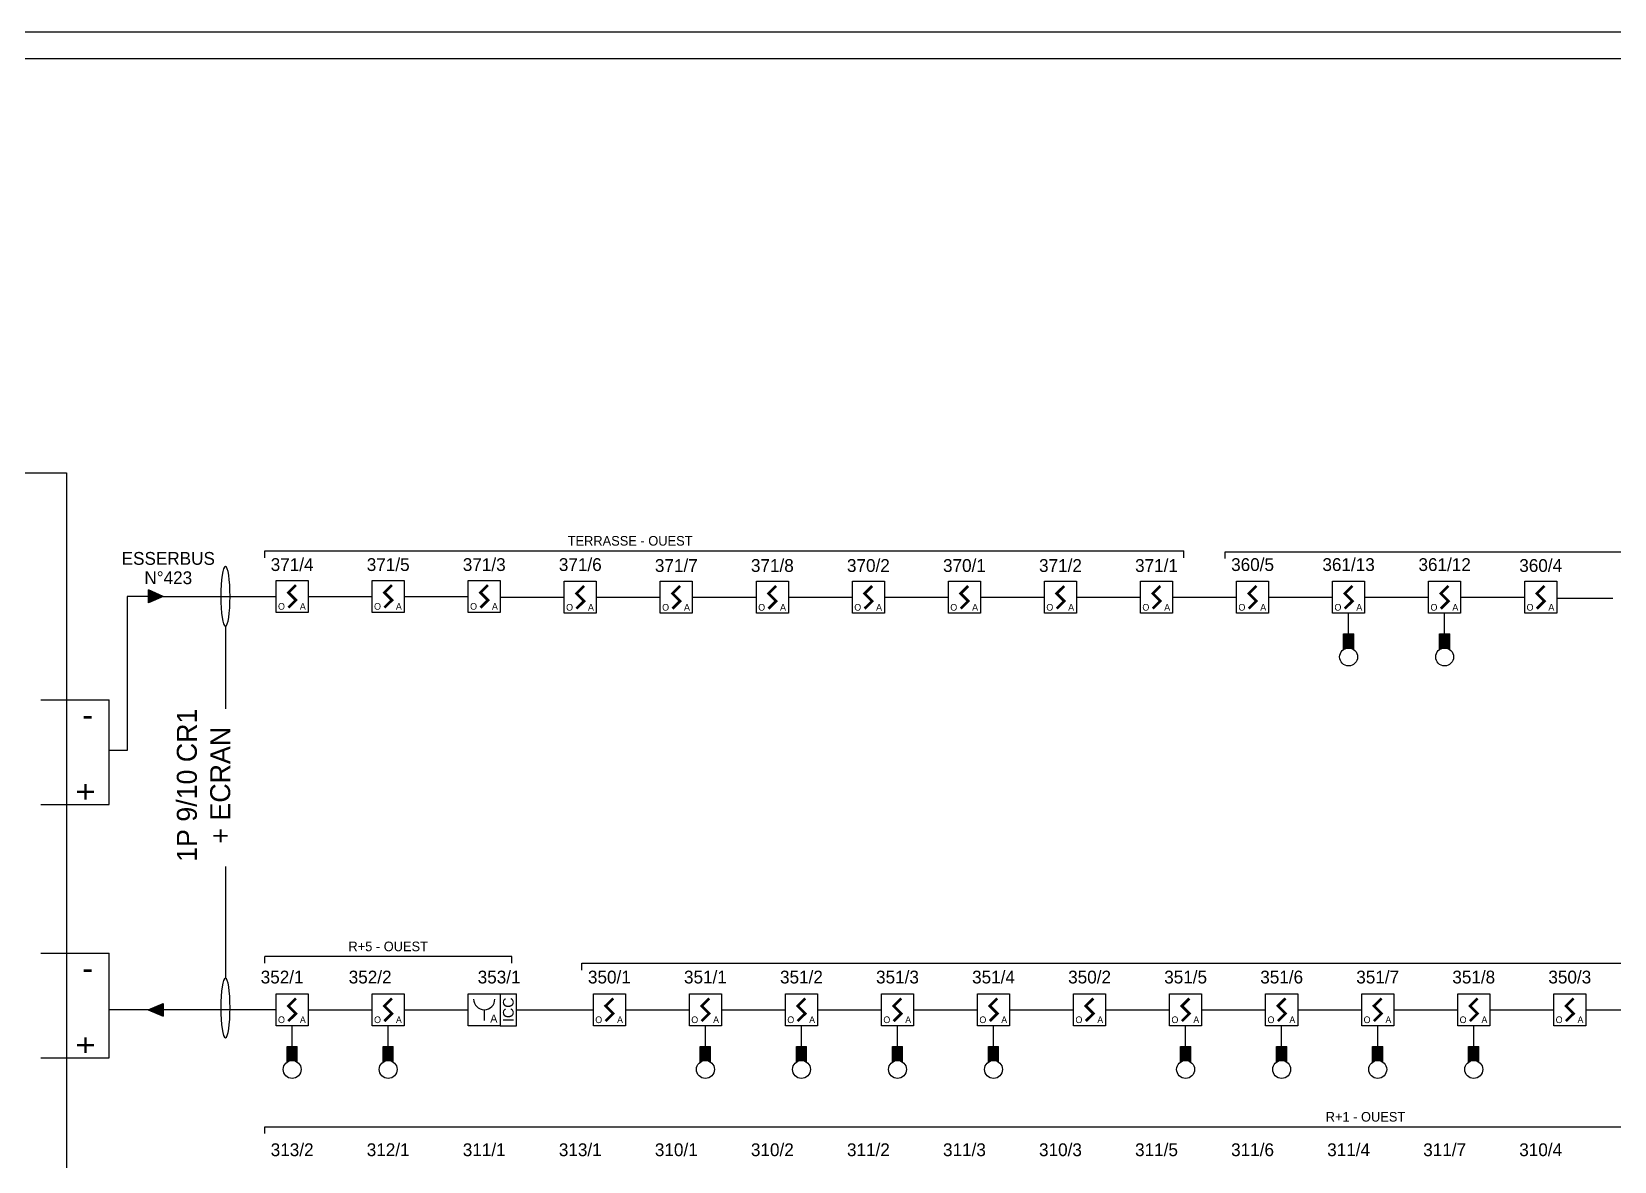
# Model space of a CAD drawing. Header units: millimetres. Extents: x 1942 to 3722, y 1044 to 1602.
# Drawn here: x 2149 to 2285, y 1505 to 1602 of the extents above; entities that cross this region are included whole.
import ezdxf
from ezdxf.enums import TextEntityAlignment as Align

# ---------------------------------------------------------------- set-up
doc = ezdxf.new("R2010")
doc.units = ezdxf.units.MM
for name, color, linetype in [('jcc-adressage', 6, 'Continuous'), ('JCC-CABLE1', 3, 'Continuous'), ('JCC-DECLENCHEUR MANUEL', 5, 'Continuous'), ('JCC-DECLENCHEUR MANUEL AVEC ISOLATEUR', 1, 'Continuous'), ('JCC-INDICATEUR ACTION', 1, 'Continuous'), ('JCC-LOCAUX', 130, 'Continuous'), ('JCC-NIVEAU', 4, 'Continuous')]:
    doc.layers.add(name, color=color, linetype=linetype)
doc.layers.add('JCC-OPTIQUE', color=1, linetype='Continuous', lineweight=25)
doc.styles.add('LOCAUX', font='romans.shx', dxfattribs={"width": 0.75})
doc.styles.add('TEXTE', font='romans.shx')

# ---------------------------------------------------------------- blocks, each defined once
blk = doc.blocks.new('voa')
blk.add_lwpolyline([(-3, 3), (3, 3), (3, -3), (-3, -3)], close=True)
at = {"const_width": 0.5}
blk.add_lwpolyline([(0.71, 2.12), (-0.71, 0.71), (0.71, -0.71), (-0.71, -2.12)], dxfattribs=at)
at = {"flags": 1}
for tag, p in [('SYMB_GRAPH', (0.67, 7.09)), ('SYMB_VIC', (0, 4.02)), ('SYMB_VISIODEF', (0, 1.25)), ('ADRESSE', (0, -1.5)), ('ZONE', (0, -1.5)), ('IA', (0.12, -0.63)), ('METIER', (0, -3)), ('CENTRALE', (0.44, -8.82)), ('VARIANTE', (0.67, -11.67))]:
    blk.add_attdef(tag, text='', height=2.5, dxfattribs=at).set_placement(p, align=Align.CENTER)
for tag, height, p in [('LIBELLE', 2.5, (0, 4)), ('TYPE', 1.25, (-2, -2.5)), ('TECH', 1.25, (2, -2.5)), ('LIBELLEZONE', 2.5, (0, -6.5))]:
    blk.add_attdef(tag, text='', height=height).set_placement(p, align=Align.CENTER)
blk = doc.blocks.new('indicateur action')
at = {"layer": 'JCC-INDICATEUR ACTION'}
blk.add_hatch(color=0, dxfattribs=at).paths.add_polyline_path([(0.8, -0.05, -0.315344), (-0.8, -0.05), (-0.8, -2.5), (0.8, -2.5)])
at = {"layer": 'JCC-INDICATEUR ACTION', "color": 0}
for p, q in [((-0.8, -0.05), (-0.8, -2.5)), ((0.8, -0.05), (0.8, -2.5)), ((0.8, -2.5), (-0.8, -2.5))]:
    blk.add_line(p, q, dxfattribs=at)
blk.add_circle((0, 1.1), 1.4, dxfattribs=at)
at = {"layer": 'jcc-adressage', "style": 'TEXTE'}
blk.add_attdef('ADRESSE', text='', height=3, dxfattribs=at).set_placement((0, 5), align=Align.MIDDLE)
at = {"layer": 'JCC-LOCAUX', "style": 'LOCAUX', "width": 0.75, "flags": 8}
for p in [(0, 13.75), (0, 11.25), (0, 8.75)]:
    blk.add_attdef('PIECE', text='', height=1.75, dxfattribs=at).set_placement(p, align=Align.MIDDLE)
blk = doc.blocks.new('déclencheur manuel avec isolateur')
at = {"layer": 'JCC-DECLENCHEUR MANUEL AVEC ISOLATEUR', "color": 0}
for p, q in [((2.5, 2.5), (5.02, 2.5)), ((5.02, -2.5), (5.02, 2.5)), ((0, 0), (0, -1.66)), ((2.5, -2.5), (5.02, -2.5))]:
    blk.add_line(p, q, dxfattribs=at)
blk.add_lwpolyline([(-2.5, 2.5), (2.5, 2.5), (2.5, -2.5), (-2.5, -2.5)], close=True, dxfattribs=at)
blk.add_arc((0, 1.66), 1.66, 180, 0, dxfattribs=at)
at = {"layer": 'jcc-adressage', "style": 'TEXTE'}
blk.add_attdef('ADRESSE', text='', height=3, dxfattribs=at).set_placement((0, 5), align=Align.MIDDLE)
at = {"layer": 'JCC-DECLENCHEUR MANUEL AVEC ISOLATEUR', "color": 0}
blk.add_text('ICC', height=1.668, rotation=90, dxfattribs=at).set_placement((3.76, 0), align=Align.MIDDLE_CENTER)
blk.add_text('A', height=1.25, dxfattribs=at).set_placement((1.5, -2), align=Align.CENTER)
at = {"layer": 'JCC-LOCAUX', "style": 'LOCAUX', "width": 0.85, "flags": 8}
for p in [(0, 13.75), (0, 11.25), (0, 8.75)]:
    blk.add_attdef('PIECE', text='', height=1.75, dxfattribs=at).set_placement(p, align=Align.MIDDLE)

msp = doc.modelspace()

# ---------------------------------------------------------------- hatches: boundary and pattern name
at = {"layer": 'JCC-CABLE1'}
for points in [[(2160.31, 1553.55), (2159.05, 1554.1), (2159.05, 1553)], [(2159.03, 1518.05), (2160.3, 1517.51), (2160.3, 1518.6)]]:
    msp.add_hatch(color=1, dxfattribs=at).paths.add_polyline_path(points)

# ---------------------------------------------------------------- linework, layer by layer
at = {"color": 1}
for p, q in [((2159.05, 1553.55), (2157.22, 1553.55)), ((2157.22, 1553.55), (2157.22, 1540.32)), ((2157.22, 1540.32), (2155.67, 1540.32))]:
    msp.add_line(p, q, dxfattribs=at)
at = {"color": 0}
for points in [[(3476.88, 1043.84), (1941.82, 1043.84), (1941.82, 1602.04), (3476.88, 1602.04)], [(1944.02, 1599.75), (3274.38, 1599.75), (3274.38, 1047.07), (1944.02, 1047.07)]]:
    msp.add_lwpolyline(points, close=True, dxfattribs=at)
at = {"color": 8}
msp.add_lwpolyline([(2152, 1335.13), (1966.44, 1335.13), (1966.44, 1564.16), (2152, 1564.16)], close=True, dxfattribs=at)
at = {"layer": 'JCC-CABLE1', "color": 1}
for p, q in [((2160.31, 1553.55), (2159.05, 1554.1)), ((2159.05, 1553), (2159.05, 1554.1)), ((2160.31, 1553.55), (2159.05, 1553)), ((2159.05, 1553.55), (2170.02, 1553.55)), ((2165.66, 1550.93), (2165.66, 1543.88)), ((2149.79, 1544.67), (2155.67, 1544.67)), ((2155.67, 1535.68), (2155.67, 1544.67)), ((2149.79, 1535.68), (2155.67, 1535.68)), ((2165.66, 1530.35), (2165.66, 1520.77)), ((2149.79, 1522.92), (2155.67, 1522.92)), ((2155.67, 1513.93), (2155.67, 1522.92)), ((2159.03, 1518.05), (2160.3, 1518.6)), ((2159.03, 1518.05), (2160.3, 1517.51)), ((2160.3, 1518.6), (2160.3, 1517.51)), ((2149.79, 1513.93), (2155.67, 1513.93))]:
    msp.add_line(p, q, dxfattribs=at)
at = {"layer": 'JCC-CABLE1'}
for p, q in [((2172.77, 1553.55), (2178.27, 1553.55)), ((2181.02, 1553.55), (2186.52, 1553.55)), ((2189.27, 1553.47), (2194.77, 1553.47)), ((2197.52, 1553.47), (2203.02, 1553.47)), ((2205.77, 1553.47), (2211.27, 1553.47)), ((2214.02, 1553.47), (2219.52, 1553.47)), ((2222.27, 1553.47), (2227.77, 1553.47)), ((2230.52, 1553.47), (2236.02, 1553.47)), ((2238.77, 1553.47), (2244.27, 1553.47)), ((2247.02, 1553.47), (2252.52, 1553.47)), ((2255.27, 1553.47), (2260.77, 1553.47)), ((2263.52, 1553.47), (2269.02, 1553.47)), ((2271.77, 1553.47), (2277.27, 1553.47)), ((2280.02, 1553.39), (2284.83, 1553.39)), ((2262.14, 1550.32), (2262.14, 1552.1)), ((2270.39, 1550.32), (2270.39, 1552.1)), ((2172.77, 1518.05), (2178.27, 1518.05)), ((2181.02, 1518.05), (2186.52, 1518.05)), ((2190.65, 1518.05), (2197.27, 1518.05)), ((2200.02, 1518.05), (2205.52, 1518.05)), ((2208.27, 1518.05), (2213.77, 1518.05)), ((2216.52, 1518.05), (2222.02, 1518.05)), ((2224.77, 1518.05), (2230.27, 1518.05)), ((2233.02, 1518.05), (2238.52, 1518.05)), ((2241.27, 1518.05), (2246.77, 1518.05)), ((2249.52, 1518.05), (2255.02, 1518.05)), ((2257.77, 1518.05), (2263.27, 1518.05)), ((2266.02, 1518.05), (2271.52, 1518.05)), ((2274.27, 1518.05), (2279.77, 1518.05)), ((2282.52, 1518.05), (2288.02, 1518.05)), ((2171.39, 1514.9), (2171.39, 1516.68)), ((2179.64, 1514.9), (2179.64, 1516.68)), ((2206.89, 1514.9), (2206.89, 1516.68)), ((2215.14, 1514.9), (2215.14, 1516.68)), ((2223.39, 1514.9), (2223.39, 1516.68)), ((2231.64, 1514.9), (2231.64, 1516.68)), ((2248.14, 1514.9), (2248.14, 1516.68)), ((2256.39, 1514.9), (2256.39, 1516.68)), ((2264.64, 1514.9), (2264.64, 1516.68)), ((2272.89, 1514.9), (2272.89, 1516.68))]:
    msp.add_line(p, q, dxfattribs=at)
at = {"layer": 'JCC-CABLE1', "color": 1}
msp.add_lwpolyline([(2170.02, 1518.05), (2155.67, 1518.05), (2155.67, 1518.05)], dxfattribs=at)
at = {"layer": 'JCC-CABLE1', "color": 1, "extrusion": (0, 0, -1)}
for centre in [(2165.66, 1553.55), (2165.66, 1518.21)]:
    msp.add_ellipse(centre, major_axis=(0, -2.56), ratio=0.154273, dxfattribs=at)
at = {"layer": 'JCC-NIVEAU'}
for p, q in [((2169.03, 1556.87), (2169.03, 1557.46)), ((2169.03, 1557.46), (2248, 1557.46)), ((2248, 1556.87), (2248, 1557.46)), ((2251.53, 1557.38), (2372.11, 1557.38)), ((2251.53, 1556.79), (2251.53, 1557.38)), ((2169.03, 1522.04), (2169.03, 1522.63)), ((2190.25, 1522.63), (2169.03, 1522.63)), ((2190.25, 1522.04), (2190.25, 1522.63)), ((2196.28, 1522.04), (2365.76, 1522.04)), ((2196.28, 1521.45), (2196.28, 1522.04)), ((2169.03, 1507.41), (2169.03, 1508)), ((2169.03, 1508), (2362.43, 1508))]:
    msp.add_line(p, q, dxfattribs=at)

# ---------------------------------------------------------------- block references
at = {"layer": 'JCC-DECLENCHEUR MANUEL', "xscale": 0.55, "yscale": 0.55, "zscale": 0.55}
msp.add_blockref('déclencheur manuel avec isolateur', (2187.89, 1518.05), dxfattribs=at)
at = {"layer": 'JCC-INDICATEUR ACTION', "xscale": 0.55, "yscale": 0.55, "zscale": 0.55, "rotation": 180}
for p in [(2262.14, 1548.95), (2270.39, 1548.95), (2171.39, 1513.53), (2179.64, 1513.53), (2206.89, 1513.53), (2215.14, 1513.53), (2223.39, 1513.53), (2231.64, 1513.53), (2248.14, 1513.53), (2256.39, 1513.53), (2264.64, 1513.53), (2272.89, 1513.53)]:
    msp.add_blockref('indicateur action', p, dxfattribs=at)
at = {"layer": 'JCC-OPTIQUE'}
for p, xscale, yscale, zscale in [((2171.39, 1553.55), 0.4583333333332917, 0.4583333333332917, 0.4583333333332917), ((2179.64, 1553.55), 0.4583333333332917, 0.4583333333332917, 0.4583333333332917), ((2187.89, 1553.55), 0.4583333333332917, 0.4583333333332917, 0.4583333333332917), ((2196.14, 1553.47), 0.4583333333332917, 0.4583333333332917, 0.4583333333332917), ((2204.39, 1553.47), 0.4583333333332917, 0.4583333333332917, 0.4583333333332917), ((2212.64, 1553.47), 0.4583333333332917, 0.4583333333332917, 0.4583333333332917), ((2220.89, 1553.47), 0.4583333333332917, 0.4583333333332917, 0.4583333333332917), ((2229.14, 1553.47), 0.4583333333332917, 0.4583333333332917, 0.4583333333332917), ((2237.39, 1553.47), 0.4583333333332917, 0.4583333333332917, 0.4583333333332917), ((2245.64, 1553.47), 0.4583333333332917, 0.4583333333332917, 0.4583333333332917), ((2253.89, 1553.47), 0.4583333333333542, 0.4583333333333542, 0.4583333333333542), ((2262.14, 1553.47), 0.4583333333332917, 0.4583333333332917, 0.4583333333332917), ((2270.39, 1553.47), 0.4583333333333542, 0.4583333333333542, 0.4583333333333542), ((2278.64, 1553.47), 0.4583333333333542, 0.4583333333333542, 0.4583333333333542), ((2171.39, 1518.05), 0.4583333333333542, 0.4583333333333542, 0.4583333333333542), ((2179.64, 1518.05), 0.4583333333333542, 0.4583333333333542, 0.4583333333333542), ((2198.64, 1518.05), 0.4583333333333542, 0.4583333333333542, 0.4583333333333542), ((2206.89, 1518.05), 0.4583333333333542, 0.4583333333333542, 0.4583333333333542), ((2215.14, 1518.05), 0.4583333333333542, 0.4583333333333542, 0.4583333333333542), ((2223.39, 1518.05), 0.4583333333333542, 0.4583333333333542, 0.4583333333333542), ((2231.64, 1518.05), 0.4583333333333542, 0.4583333333333542, 0.4583333333333542), ((2239.89, 1518.05), 0.4583333333333542, 0.4583333333333542, 0.4583333333333542), ((2248.14, 1518.05), 0.4583333333333542, 0.4583333333333542, 0.4583333333333542), ((2256.39, 1518.05), 0.4583333333333542, 0.4583333333333542, 0.4583333333333542), ((2264.64, 1518.05), 0.4583333333333542, 0.4583333333333542, 0.4583333333333542), ((2272.89, 1518.05), 0.4583333333333542, 0.4583333333333542, 0.4583333333333542), ((2281.14, 1518.05), 0.4583333333333542, 0.4583333333333542, 0.4583333333333542)]:
    msp.add_blockref('voa', p, dxfattribs=dict(at, xscale=xscale, yscale=yscale, zscale=zscale)).add_auto_attribs({'TECH': 'A', 'TYPE': 'O'})

# ---------------------------------------------------------------- texts
at = {"layer": 'jcc-adressage'}
for s, p in [('371/4', (2171.39, 1556.3)), ('371/5', (2179.64, 1556.3)), ('371/3', (2187.89, 1556.3)), ('371/6', (2196.14, 1556.3)), ('371/7', (2204.39, 1556.22)), ('371/8', (2212.64, 1556.22)), ('370/2', (2220.89, 1556.22)), ('370/1', (2229.14, 1556.22)), ('371/2', (2237.39, 1556.22)), ('371/1', (2245.64, 1556.22)), ('360/5', (2253.89, 1556.3)), ('361/13', (2262.14, 1556.3)), ('361/12', (2270.39, 1556.3)), ('360/4', (2278.64, 1556.22)), ('352/1', (2170.53, 1520.88)), ('352/2', (2178.09, 1520.88)), ('353/1', (2189.17, 1520.88)), ('350/1', (2198.64, 1520.88)), ('351/1', (2206.89, 1520.88)), ('351/2', (2215.14, 1520.88)), ('351/3', (2223.39, 1520.88)), ('351/4', (2231.64, 1520.88)), ('350/2', (2239.89, 1520.88)), ('351/5', (2248.14, 1520.88)), ('351/6', (2256.39, 1520.88)), ('351/7', (2264.64, 1520.88)), ('351/8', (2272.89, 1520.88)), ('350/3', (2281.14, 1520.88)), ('313/2', (2171.39, 1506.05)), ('312/1', (2179.64, 1506.05)), ('311/1', (2187.89, 1506.05)), ('313/1', (2196.14, 1506.05)), ('310/1', (2204.39, 1506.05)), ('310/2', (2212.64, 1506.05)), ('311/2', (2220.89, 1506.05)), ('311/3', (2229.14, 1506.05)), ('310/3', (2237.39, 1506.05)), ('311/5', (2245.64, 1506.05)), ('311/6', (2253.89, 1506.05)), ('311/4', (2262.14, 1506.05)), ('311/7', (2270.39, 1506.05)), ('310/4', (2278.64, 1506.05))]:
    msp.add_text(s, height=1.1, dxfattribs=at).set_placement(p, align=Align.MIDDLE)
at = {"layer": 'JCC-CABLE1', "color": 1}
for s, p in [('ESSERBUS', (2160.75, 1556.81)), ('N°423', (2160.75, 1555.15))]:
    msp.add_text(s, height=1.1, dxfattribs=at).set_placement(p, align=Align.MIDDLE)
at = {"layer": 'JCC-CABLE1', "color": 1, "char_height": 2.06, "width": 42.2841, "attachment_point": 5}
for insert in [(2153.82, 1543.39), (2153.82, 1521.64)]:
    msp.add_mtext('-', dxfattribs=dict(at, insert=insert))
at = {"layer": 'JCC-CABLE1', "color": 1, "width": 42.2841, "attachment_point": 5, "rotation": 90}
for s, insert, char_height in [('1P 9/10 CR1\\P+ ECRAN', (2163.79, 1537.33), 1.7188), ('+', (2153.6, 1536.76), 2.06), ('+', (2153.6, 1515.01), 2.06)]:
    msp.add_mtext(s, dxfattribs=dict(at, insert=insert, char_height=char_height))
at = {"layer": 'JCC-NIVEAU'}
for s, p in [('TERRASSE - OUEST', (2200.42, 1558.32)), ('R+5 - OUEST', (2179.64, 1523.49)), ('R+1 - OUEST', (2263.59, 1508.86))]:
    msp.add_text(s, height=0.825, dxfattribs=at).set_placement(p, align=Align.MIDDLE)

doc.saveas('drawing.dxf')
